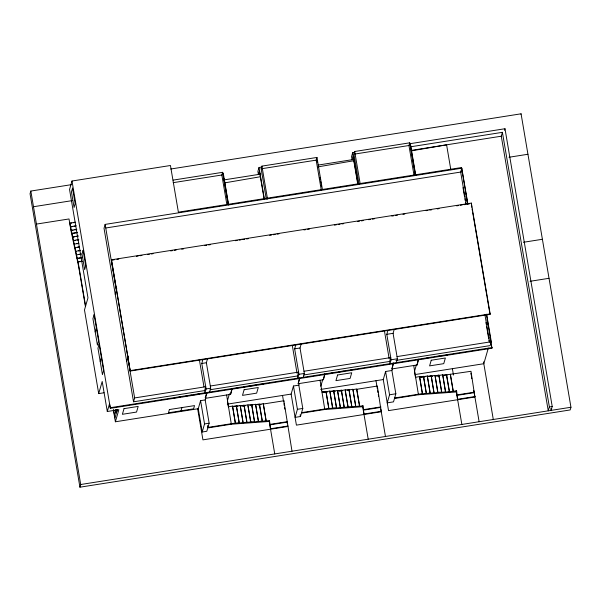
<?xml version="1.0" encoding="UTF-8"?>
<svg xmlns="http://www.w3.org/2000/svg" width="601" height="601" viewBox="0 0 601 601"><rect width="100%" height="100%" fill="white"/><g stroke="black" fill="none" stroke-linecap="round" stroke-linejoin="round"><path stroke-width="0.9" d="M71.602 184.635L30.824 191.058L30.05 193.747L79.933 487.193L570.176 409.942L570.95 407.253L521.067 113.807L170.759 169.009M467.796 204.475L461.515 167.551L178.384 212.168L170.451 165.5L72 181.014L69.551 189.495L87.971 297.833L84.478 309.936L98.699 393.602L104.048 392.761M75.268 222.122L69.746 223.302L71.557 223.016M72.315 226.585L70.505 226.87L76.019 225.691M73.067 230.153L71.256 230.438L76.778 229.259M77.349 232.64L71.925 233.496L77.446 232.317M74.486 236.779L72.683 237.064L78.198 235.885M75.245 240.347L73.435 240.633L78.047 239.596M78.806 243.165L74.193 244.201L73.532 240.31M79.557 246.733L74.945 247.77L74.284 243.878M80.309 250.301L75.703 251.338L75.035 247.447M81.067 253.87L76.455 254.907L75.794 251.015M81.728 257.761L77.206 258.468L81.819 257.438M81.676 261.15L77.965 262.036L77.304 258.145M467.848 203.889L461.786 168.205L105.137 224.398L104.026 228.267L133.527 401.799L204.618 390.59L205.73 386.728L134.639 397.937L133.527 401.799M111.395 260.263L111.531 259.79L471.319 203.093L490.153 313.895L490.018 314.368L130.229 371.057L111.395 260.263L114.167 259.827M95.183 331.895L96.348 327.861M115.227 294.152L116.789 288.75M100.202 361.419L101.366 357.385M98.699 393.602L102.193 381.5L107.294 411.497L118.878 409.672L115.384 421.774L198.255 408.718L200.584 400.649L205.174 399.92L205.888 397.456L205.294 397.546L205.429 398.328L230.581 394.361L232.271 388.524M79.933 487.193L80.714 484.504L30.824 191.058M107.294 411.497L109.547 403.684L110.344 408.349L491.926 348.219L486.464 314.315M110.344 408.349L72 181.014M126.668 361.449L128.223 356.04M117.39 409.739L116.369 413.285L115.76 409.702M130.229 371.057L111.531 259.79M226.825 204.302L221.844 175.004L222.618 172.314L173.088 180.12M181.021 410.814L181.953 407.583M204.618 390.59L204.986 392.791L206.105 388.93L201.778 363.47L202.89 359.608M261.758 167.055L259.016 167.491L257.897 171.368L258.422 174.478L259.384 171.135L264.087 198.788M266.288 199.021L261.15 168.806L261.923 166.116L316.96 157.447L322.406 189.495M209.584 392.07L210.696 388.208L206.368 362.749L207.48 358.887M205.294 397.546L206.736 392.543M205.429 398.328L207.112 392.491M263.291 403.714L266.175 420.685L262.239 421.309L259.354 404.338L263.291 403.714L266.085 421.008L269.503 420.467L269.225 421.444L231.332 424.223L207.773 427.942L206.804 431.278L202.214 431.999L204.543 423.93L200.584 400.649M228.448 407.253L228.605 406.719L232.542 406.096L235.427 423.066L207.923 427.401L209.133 423.209L205.174 399.92M227.531 400.401L229.454 393.745M231.896 388.584L230.581 394.361M235.179 422.495L232.542 406.096M236.291 406.126L240.227 405.502L243.112 422.473L239.175 423.096L236.381 405.803L232.444 406.419M231.332 424.223L226.607 394.97M240.137 405.825L244.074 405.202L246.958 422.172L243.022 422.796L240.227 405.502M235.427 423.066L239.273 422.773L236.381 405.803M243.976 405.525L247.912 404.909L250.805 421.879L246.861 422.495L244.074 405.202M321.317 190.352L316.179 160.136L316.96 157.447M247.912 404.909L251.759 404.608L254.554 421.902L258.49 421.278L255.605 404.308L251.669 404.931L254.403 421.008M255.508 404.631L259.452 404.015L262.337 420.985L258.392 421.602L255.605 404.308M254.644 421.579L250.805 421.879M270.548 429.212L269.503 420.467M210.32 386.007L298.607 372.094L297.495 375.956L297.863 378.157L298.982 374.295L294.655 348.835L295.767 344.974M354.5 152.444L352.667 152.729L351.547 156.606L352.081 159.716L353.042 156.38L357.745 184.034M415.178 174.876L409.724 142.828L354.695 151.497L353.921 154.187L359.052 184.402M283.597 401.753L283.875 400.777L263.2 404.037M303.235 377.308L304.354 373.446L300.019 347.994L301.139 344.133M364.003 414.487L362.959 405.743L359.541 406.284L356.656 389.313L377.33 386.052L381.259 411.768L296.413 425.132L291.132 394.083L293.461 386.015L298.832 385.166L299.306 383.521M299.508 377.931L298.194 383.708L323.353 379.742L325.036 373.905M298.194 383.708L299.636 378.705M292.003 451.208L283.875 400.777M293.461 386.015L297.42 409.296L295.091 417.364L300.462 416.523L301.424 413.18L324.788 409.499L362.681 406.712L362.959 405.743M298.832 385.166L302.791 408.447L301.582 412.647L328.882 408.342L325.997 391.371L322.016 392.122L327.56 391.739M320.829 386.218L322.669 379.847M323.353 379.742L324.668 373.965M325.9 391.694L329.836 391.071L332.721 408.041L328.785 408.665L325.997 391.371M332.481 407.47L329.836 391.071M324.788 409.499L320.063 380.245M333.593 391.101L337.529 390.477L340.414 407.448L336.477 408.071L333.683 390.778L329.746 391.394M337.431 390.8L341.368 390.177L344.253 407.147L340.316 407.771L337.529 390.477M332.721 408.041L336.568 407.748L333.683 390.778M413.931 174.816L408.95 145.517L409.724 142.828M341.278 390.5L345.214 389.884L348.099 406.854L344.163 407.47L341.368 390.177M345.214 389.884L349.061 389.583L351.848 406.877L355.784 406.261L352.9 389.29L348.963 389.906L351.848 406.877M352.81 389.613L356.746 388.99L359.631 405.96L355.694 406.584L352.9 389.29M351.946 406.554L348.099 406.854M303.978 371.253L390.74 357.58L389.628 361.441L390.004 363.643L391.116 359.774L386.789 334.321L387.9 330.46M396.292 362.651L397.404 358.789L393.077 333.33L394.196 329.468M450.404 374.228L453.289 391.206L449.345 391.822L446.46 374.851L470.989 371.298L474.91 397.006L388.547 410.618L383.265 379.562L385.594 371.493L391.89 370.501L392.363 368.856M393.264 363.154L391.95 368.931L417.109 364.972L418.792 359.135M391.95 368.931L393.64 363.094M385.594 371.493L389.553 394.782L387.224 402.85L393.512 401.859L395.841 393.79L391.89 370.501M461.32 168.227L461.515 167.551M466.113 204.092L460.667 172.066L461.786 168.205M416.561 364.259L414.48 371.456L415.396 376.827M417.462 362.523L418.183 360.022M415.554 377.774L415.712 377.233L419.648 376.609L422.443 393.903L426.379 393.287L423.495 376.316L419.558 376.932L422.443 393.903M471.319 203.093L471.808 207.24M423.397 376.639L427.334 376.016L430.226 392.986L426.282 393.61L423.495 376.316M394.481 398.516L418.439 394.744L413.713 365.483M427.243 376.339L431.18 375.723L434.065 392.693L430.128 393.309L427.334 376.016M431.09 376.046L435.026 375.422L437.911 392.393L433.975 393.016L431.18 375.723M502.398 132.333L549.382 406.952L548.262 410.821L501.279 136.209L502.398 132.333L410.889 146.749M504.539 130.282L504.99 128.734L410.355 143.639L415.787 175.56M437.663 391.822L435.026 375.422M438.775 375.445L442.712 374.829L445.596 391.799L441.66 392.415L438.865 375.122L434.929 375.745M442.621 375.152L446.558 374.528L449.443 391.499L445.506 392.122L442.712 374.829M437.911 392.393L441.758 392.092L438.865 375.122M520.947 114.213L521.067 113.807M457.654 399.725L456.617 390.988L453.289 391.206M456.617 390.988L456.332 391.957L418.439 394.744M488.305 348.137L483.813 363.718L415.366 374.506M486.607 314.225L491.287 341.736L490.168 345.598L395.916 360.45M504.99 128.734L552.214 406.501L551.094 410.378L550.779 408.537M224.571 182.892L260.646 176.702M318.004 166.868L354.087 160.685M411.445 150.851L446.596 144.826L450.825 169.715M173.231 182.659L221.844 175.004M261.15 168.806L316.179 160.136M354.838 154.044L408.95 145.517M33.491 206.729L72.18 200.629M223.873 179.917L260.864 174.087M318.207 165.057L353.906 159.43M411.61 150.333L501.279 136.209M36.443 224.09L69.01 218.959L71.076 231.085L78.566 266.145L85.44 306.6M73.33 222.738L75.17 222.445M508.987 157.252L527.941 154.262M74.118 226.299L75.929 226.014M74.877 229.867L76.68 229.582M105.874 227.974L460.667 172.066M76.297 236.494L78.107 236.208M77.048 240.062L78.859 239.776M76.905 243.773L78.708 243.488M77.657 247.342L79.467 247.056M78.408 250.91L80.218 250.625M79.167 254.478L80.977 254.193M79.768 261.751L82.48 261.33M116.947 259.384L118.795 259.099M136.382 256.327L138.238 256.034M140.086 255.741L141.934 255.448M147.493 254.576L149.341 254.283M151.197 253.99L153.045 253.697M170.631 250.925L172.479 250.632M174.335 250.347L176.183 250.054M181.742 249.175L183.59 248.882M204.881 245.531L206.729 245.238M208.585 244.945L210.433 244.652M235.427 240.716L237.275 240.423M239.13 240.137L240.978 239.844M242.834 239.551L244.682 239.258M246.53 238.965L248.386 238.672M269.676 235.322L271.524 235.029M273.38 234.736L275.228 234.443M277.076 234.15L278.932 233.864M303.918 229.92L305.774 229.635M307.622 229.342L309.477 229.049M334.464 225.112L336.32 224.819M338.168 224.526L340.023 224.233M341.871 223.94L343.727 223.655M357.61 221.461L359.458 221.176M361.314 220.883L363.162 220.59M368.714 219.711L370.569 219.425M372.417 219.132L374.273 218.839M391.86 216.067L393.708 215.774M395.556 215.481L397.411 215.188M402.963 214.317L404.819 214.024M426.101 210.673L427.957 210.38M429.805 210.087L431.661 209.794M437.212 208.923L439.061 208.63M456.647 205.858L458.503 205.565M460.351 205.272L462.207 204.979M464.055 204.693L465.91 204.4M467.758 204.107L469.606 203.814M523.441 242.271L542.395 239.281M530.074 281.291L549.029 278.301M130.364 370.592L490.153 313.895M201.778 363.47L206.368 362.749M294.655 348.835L300.019 347.994M386.789 334.321L393.077 333.33M397.028 356.588L491.287 341.736M206.105 388.93L210.696 388.208M298.982 374.295L304.354 373.446M391.116 359.774L397.404 358.789M210.125 389.726L297.495 375.956M303.783 374.964L389.628 361.441M110.539 407.673L492.114 347.551M174.237 397.915L176.889 397.494M178.662 397.216L180.428 396.938M182.201 396.66L183.966 396.382M185.739 396.097L187.504 395.819M190.156 395.405L191.929 395.127M193.695 394.842L195.468 394.564M197.233 394.286L199.006 394.008M235.517 388.329L238.169 387.915M239.942 387.637L241.707 387.352M243.48 387.074L245.246 386.796M247.011 386.518L249.67 386.097M250.549 385.962L256.747 384.986M258.513 384.708L263.816 383.874M327.425 373.777L329.19 373.491M330.963 373.213L332.729 372.936M338.919 371.959L340.692 371.681M342.457 371.403L344.223 371.125M350.421 370.148L352.186 369.87M353.951 369.592L355.724 369.315M422.841 358.737L424.614 358.459M426.379 358.181L428.152 357.903M429.918 357.625L431.691 357.34M437.881 356.37L439.647 356.085M441.419 355.807L443.185 355.529M445.837 355.116L447.61 354.83M227.328 404.135L291.132 394.083M320.784 389.41L383.265 379.562M204.543 423.93L209.133 423.209M297.42 409.296L302.791 408.447M389.553 394.782L395.841 393.79M394.632 397.982L422.533 393.58M270.165 424.359L287.421 421.639M363.62 409.627L380.876 406.907M457.278 394.872L474.535 392.152M270.029 424.839L287.286 422.12M363.477 410.115L380.741 407.395M457.136 395.353L474.392 392.633M270.683 428.723L287.947 426.004M364.138 413.999L381.395 411.279M457.797 399.244L475.053 396.525M287.804 426.492L202.935 439.864L197.654 408.808M549.382 406.952L552.214 406.501M80.714 484.504L570.95 407.253M420.257 377.158L424.877 376.819M428.573 376.549L432.269 376.271M436.889 375.933L439.669 375.73L435.988 375.941M323.826 392.122L327.522 391.852M331.226 391.574L334.922 391.304M339.542 390.966L342.315 390.763M234.074 406.577L237.771 406.306M242.391 405.96L245.163 405.758M258.099 404.804L260.879 404.601M419.37 377.105L424.907 376.722M427.679 376.526L432.292 376.196M444.297 375.355L447.069 375.159M330.332 391.544L334.945 391.213M338.641 390.958L342.33 390.695M346.95 390.372L349.722 390.177M232.256 406.592L237.801 406.201M240.565 406.006L245.185 405.683M249.798 405.359L252.57 405.164M258.114 404.773L260.879 404.578M472.116 209.08L472.431 210.913M472.747 212.754L486.953 296.353M487.11 297.277L490.018 314.368M461.793 170.992L462.109 172.84M465.399 192.222L465.715 194.07M466.03 195.918L466.346 197.767M466.654 199.607L466.969 201.455M487.058 319.604L487.373 321.452M487.689 323.3L487.997 325.141M490.04 337.146L490.356 338.987M490.664 340.835L490.979 342.683M491.295 344.531L491.926 348.219M484.872 314.413L489.545 341.931M463.003 187.625L464.581 196.865M464.889 198.713L465.204 200.569M465.52 202.417L465.835 204.265M485.946 322.549L486.262 324.397M486.57 326.245L488.613 338.265M488.929 340.113L489.244 341.961M483.497 361.87L493.293 419.483M470.861 373.183L471.176 375.016M471.485 376.85L471.8 378.683M473.821 390.59L479.117 421.722M452.373 368.668L453.462 375.062M456.099 390.59L461.853 424.441M450.457 375.445L453.192 391.521M410.731 147.29L414.164 167.484M414.322 168.415L415.426 174.883M416.981 364.191L417.109 364.972M354.695 151.497L360.142 183.545M384.482 331.174L389.163 358.692M352.667 152.729L358.091 184.65M375.978 380.711L377.375 388.93M377.676 390.688L377.999 392.581M378.299 394.354L378.607 396.187M380.794 409.018L385.459 436.476M362.681 406.712L368.203 439.196M317.012 160.227L317.328 162.045M319.957 177.55L320.273 179.368M320.581 181.194L320.889 183.02M321.197 184.845L321.512 186.663M345.274 391.101L348.009 407.178M321.287 388.9L321.588 390.695M261.923 166.116L267.528 199.081M292.349 345.695L297.022 373.206M259.016 167.491L264.44 199.404M300.154 414.728L300.462 416.523M282.523 395.435L283.612 401.829M283.912 403.587L284.235 405.487M284.528 407.253L284.851 409.138M287.023 421.91L287.338 423.75M269.225 421.444L274.747 453.928M223.249 173.126L228.673 205.039M223.933 178.617L227.231 197.977M227.539 199.817L228.327 204.43M222.618 172.314L228.064 204.363M247.973 406.126L250.707 422.202M227.524 401.836L228.44 407.208M199.314 359.413L203.994 386.924M207.615 425.561L207.923 427.401M198.255 408.718L202.214 431.999M105.137 224.398L116.339 290.291M127.78 357.58L134.639 397.937M116.579 409.709L116.879 411.505M115.219 409.995L115.993 414.577L115.009 417.995L113.604 409.754M113.379 409.957L115.384 421.774M78.055 261.713L85.597 306.059M76.545 254.584L77.206 258.468M72.774 236.741L73.435 240.633M72.022 233.173L72.683 237.064M71.354 230.115L71.925 233.496M70.595 226.547L71.256 230.438M69.844 222.979L70.505 226.87M72.526 188.166L71.436 191.929L74.081 207.473L75.17 203.701L72.526 188.166M83.096 250.316L82.006 254.088L84.651 269.624L85.733 265.86L83.096 250.316M94.102 314.654L92.937 318.688L97.43 345.102L98.594 341.067L94.102 314.654M99.12 344.178L97.955 348.212L102.448 374.626L103.612 370.592L99.12 344.178M124.016 408.65L122.386 414.299L136.54 412.068L138.17 406.419L124.016 408.65M169.377 409.566L168.445 412.797L193.597 408.83L194.529 405.6L169.377 409.566M244.119 389.726L242.488 395.375L256.642 393.144L258.272 387.495L244.119 389.726M337.574 375.001L335.944 380.643L350.098 378.42L351.728 372.77L337.574 375.001M431.225 360.239L429.595 365.889L443.748 363.658L445.379 358.008L431.225 360.239"/></g></svg>
